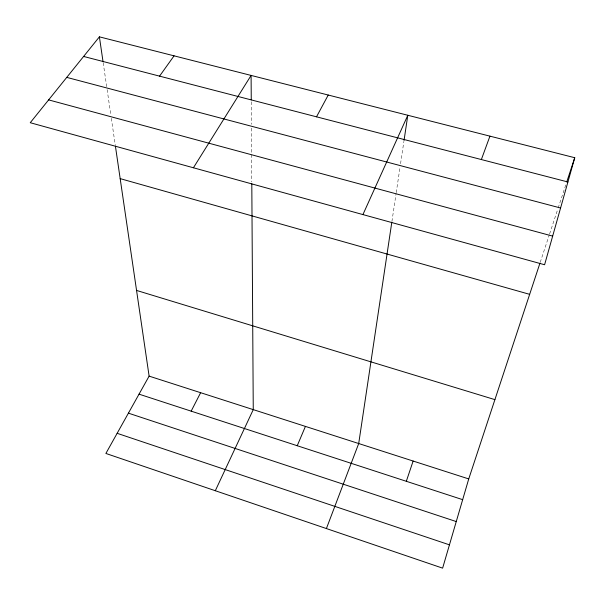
<?xml version="1.0" encoding="UTF-8"?>
<svg xmlns="http://www.w3.org/2000/svg" width="605" height="605" viewBox="0 0 605 605"><rect width="100%" height="100%" fill="white"/><g stroke="black" fill="none" stroke-linecap="round" stroke-linejoin="round"><path stroke-width="0.45" stroke-dasharray="3.02 2.27" d="M391.919 221.46L396.094 193.532M396.237 192.602L399.996 167.449M400.555 163.721L403.898 141.358M540.22 262.351L549.302 234.816M549.597 233.923L557.878 208.838M558.173 207.938L566.462 182.831M103.19 62.754L106.987 88.655M107.123 89.585L110.783 114.564M111.328 118.278L115.275 145.2M251.272 101.776L251.415 124.365M251.438 128.131L251.786 181.886"/><path stroke-width="0.91" d="M391.783 222.39L358.704 443.541L326.397 528.566M404.042 140.428L407.8 115.268L362.924 214.586M574.75 157.716L544.598 264.748L30.25 122.717L99.394 36.852L574.75 157.716L566.756 181.931M539.925 263.243L468.739 478.926L442.626 568.148L105.883 453.455L149.117 376.128L115.411 146.13M406.318 481.293L413.132 461.04M481.361 159.546L489.937 136.155M297.237 445.734L305.427 426.404M215.312 490.723L253.261 409.623L251.801 183.769M191.165 411.15L200.633 392.698M316.513 116.818L328.228 95.038M193.418 167.774L251.098 75.421L251.256 99.893M159.561 76.139L174.066 55.834M83.611 56.454L567.913 181.984M66.754 77.379L560.585 208.007M48.627 99.893L552.667 236.116M120.168 178.626L529.662 294.34M136.556 290.43L494.905 399.633M149.117 376.128L468.739 478.926M139.037 394.158L462.666 499.662M128.411 413.155L456.261 521.563M117.143 433.309L449.447 544.84M99.394 36.852L103.054 61.831"/></g></svg>
